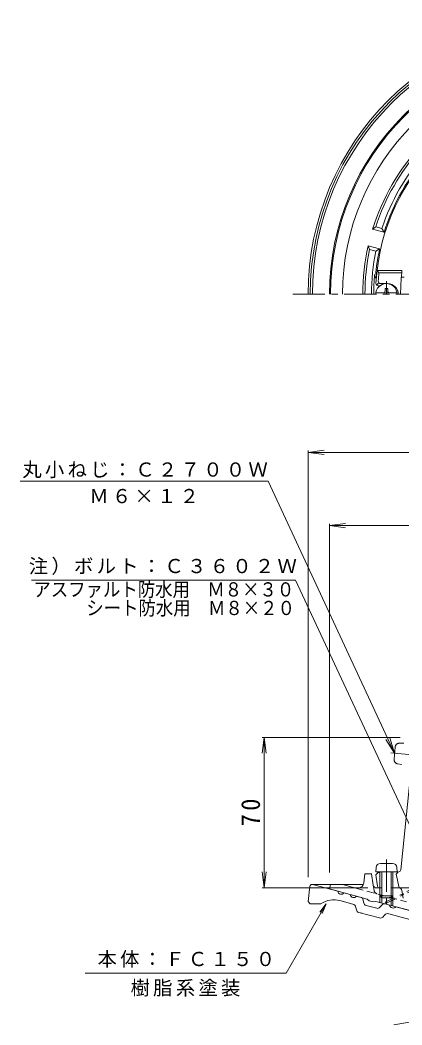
# Model space of a CAD drawing. Units: millimetres, scale not verified. Extents: x -289 to 224, y -346 to 371.
# Drawn here: x -289.2 to -111.3, y -103.2 to 364 of the extents above; entities that cross this region are included whole.
import ezdxf
from ezdxf.enums import TextEntityAlignment as Align

# ---------------------------------------------------------------- set-up
doc = ezdxf.new("R2010")
doc.units = ezdxf.units.MM
doc.header["$LTSCALE"] = 3
for name, pattern in [('CHAIN1', [8, 5, -1, 1, -1]), ('DASHED1', [1.8, 1.2, -0.6]), ('DOUBLE_CHAIN1', [8.8, 5, -1, 0.6, -0.6, 0.6, -1])]:
    doc.linetypes.add(name, pattern=pattern)
for name, color, linetype, lineweight in [('0-0_通り芯', 3, 'Continuous', 9), ('0-1_躯体', 2, 'Continuous', 9), ('0-2_仕上', 6, 'Continuous', 9), ('0-3_建具', 4, 'Continuous', 9), ('0-4_その他', 7, 'Continuous', 9), ('0-5_寸法', 7, 'Continuous', 9), ('0-6_ハッチ', 2, 'Continuous', 9), ('0-A', 4, 'Continuous', 9)]:
    doc.layers.add(name, color=color, linetype=linetype, lineweight=lineweight)
doc.styles.add('ＭＳ ゴシック', font='')
doc.styles.get('ＭＳ ゴシック').set_extended_font_data('MS Gothic')

msp = doc.modelspace()

# ---------------------------------------------------------------- linework, layer by layer
at = {"layer": '0-0_通り芯', "linetype": 'CHAIN1'}
msp.add_line((-162.156, 236.501), (110.065, 236.501), dxfattribs=at)
at = {"layer": '0-0_通り芯'}
for p, q in [((-154.146, -38.752), (-155.037, -45.876)), ((-153.154, -37.876), (-129.162, -37.876)), ((-153.037, -37.876), (-141.181, -41.053)), ((-138.283, -41.83), (-135.385, -42.606)), ((-155.037, -45.876), (-154.037, -46.876)), ((-134.207, -47.063), (-140.178, -45.463)), ((-130.187, -43.999), (-132.488, -43.382)), ((-129.466, -44.764), (-129.103, -46.537)), ((-154.037, -46.876), (-149.037, -46.876)), ((-132.526, -49.761), (-132.765, -48.594)), ((-129.796, -51.35), (-131.445, -50.909)), ((-121.699, -53.52), (-131.445, -50.909)), ((-128.022, -47.685), (-123.051, -49.017)), ((-120.341, -47.21), (-121.541, -48.563)), ((-117.033, -47.524), (-119.334, -46.907)), ((-103.793, -51.071), (-114.135, -48.3)), ((-120.188, -53.066), (-119.398, -52.175)), ((-107.662, -54.175), (-117.384, -51.57))]:
    msp.add_line(p, q, dxfattribs=at)
for centre, radius, start, end in [((-27.537, 236.501), 127.5, 0, 180), ((-27.537, 236.501), 126.5, 0, 180), ((-27.537, 236.501), 125.5, 0, 180), ((-153.154, -38.876), 1, 90, 172.87567), ((-139.57, -40.838), 1.625, 187.61929, 322.3797), ((-143.025, -56.088), 11, 75.00031, 123.1295), ((-133.775, -42.39), 1.625, 187.62059, 322.37891), ((-130.445, -44.965), 1, 11.56642, 75.00078), ((-127.634, -46.236), 1.5, 191.5649, 254.99991), ((-134.724, -48.995), 2, 11.56621, 75.0005), ((-131.057, -49.46), 1.5, 191.56628, 255.00128), ((-122.663, -47.568), 1.5, 254.99991, 318.43558), ((-119.592, -47.873), 1, 75.00023, 138.43498), ((-115.422, -47.308), 1.625, 187.62059, 322.38074), ((-121.31, -52.071), 1.5, 255.00128, 318.43651), ((-117.902, -53.502), 2, 74.99976, 138.43507)]:
    msp.add_arc(centre, radius, start, end, dxfattribs=at)
at = {"layer": '0-1_躯体'}
for p, q in [((-123.527, 267.916), (-124.95, 266.744)), ((-119.633, 265.32), (-124.95, 266.744)), ((-120.625, 267.138), (-123.527, 267.916)), ((-120.625, 267.138), (-119.633, 265.32)), ((-121.704, 257.592), (-127.02, 259.017)), ((-126.374, 257.291), (-127.02, 259.017)), ((-123.472, 256.513), (-126.374, 257.291)), ((-123.472, 256.513), (-121.704, 257.592)), ((-129.087, -37.162), (-128.536, -33.02)), ((-125.536, -33.02), (-128.536, -33.02)), ((-124.662, -38.266), (-125.536, -33.02)), ((-145.037, -40.02), (-144.537, -38.02)), ((-127.536, -44.709), (-145.037, -40.02)), ((-138.978, -38.02), (-144.537, -38.02)), ((-132.837, -39.665), (-138.978, -38.02)), ((-123.183, -39.52), (-120.667, -39.52)), ((-116.407, -39.52), (-112.811, -39.52)), ((-111.331, -40.778), (-110.745, -44.366)), ((-127.536, -44.709), (-126.537, -45.495)), ((-124.537, -46.03), (-126.537, -45.495)), ((-123.537, -45.781), (-124.537, -46.03)), ((-103.984, -51.02), (-123.537, -45.781)), ((-121.537, -43.214), (-121.537, -46.317)), ((-120.667, -44.084), (-120.667, -46.55)), ((-116.406, -44.084), (-116.406, -47.691)), ((-115.536, -43.214), (-115.536, -47.924))]:
    msp.add_line(p, q, dxfattribs=at)
at = {"layer": '0-1_躯体', "linetype": 'DASHED1'}
for p, q in [((-132.837, -39.665), (-109.121, -46.02)), ((-124.248, -40.753), (-124.662, -38.266))]:
    msp.add_line(p, q, dxfattribs=at)
at = {"layer": '0-1_躯体'}
for centre, radius, start, end in [((-27.537, 236.501), 117.5, 0, 180), ((-27.537, 236.501), 117, 0, 180), ((-27.537, 236.501), 111.441, 0, 180), ((-27.537, 236.501), 102, 137.24745, 162.75252), ((-27.537, 236.501), 101, 138.1216, 161.87843), ((-27.537, 236.501), 98, 138.21725, 161.78276), ((-27.537, 236.501), 96.5, 137.37563, 162.62434), ((-27.537, 236.501), 102, 167.24748, 180), ((-27.537, 236.501), 101, 168.12157, 180), ((-27.537, 236.501), 96.5, 167.37566, 173.92558), ((-27.537, 236.501), 98, 168.21722, 179.99998), ((-27.537, 236.501), 96.917, 174.55904, 180), ((-122.026, 245.501), 2, 174.55836, 232.28242), ((-121.506, 246.501), 2, 173.92577, 215.73421), ((-132.061, -36.767), 3, 254.99991, 352.43501), ((-123.183, -38.02), 1.5, 189.45952, 270), ((-112.811, -41.02), 1.5, 9.27983, 90)]:
    msp.add_arc(centre, radius, start, end, dxfattribs=at)
at = {"layer": '0-1_躯体', "linetype": 'DASHED1'}
msp.add_arc((-122.275, -40.425), 2, 189.45839, 254.99998, dxfattribs=at)
at = {"layer": '0-2_仕上'}
for p, q in [((-122.904, 247.501), (-122.009, 246.501)), ((-122.009, 246.501), (-111.34, 246.501)), ((-110.256, 244.501), (-111.554, 244.501)), ((-122.074, 241.817), (-123.128, 240.811)), ((-122.405, 240.501), (-121.537, 240.501)), ((-121.345, 241.501), (-118.037, 241.501)), ((-105.657, 29.582), (-111.846, -31.154)), ((-123.537, -33.52), (-122.537, -32.476)), ((-122.537, -32.476), (-121.537, -32.432)), ((-115.533, -32.171), (-112.798, -32.052)), ((-114.037, -33.107), (-113.037, -32.062)), ((-122.676, -38.684), (-123.537, -33.52)), ((-114.037, -33.107), (-112.537, -39.52)), ((-102.381, -39.52), (-112.638, -39.52))]:
    msp.add_line(p, q, dxfattribs=at)
msp.add_lwpolyline([(-122.904, 247.501), (-111.318, 247.501), (-111.34, 246.501)], dxfattribs=at)
for centre, radius, start, end in [((-27.537, 236.501), 96, 3.01697, 176.98303), ((-27.537, 236.501), 95, 173.95767, 176.34033), ((-27.537, 236.501), 84.397, 173.19522, 180), ((-122.405, 241.501), 1, 176.983, 270), ((-121.345, 242.501), 1, 176.34024, 270), ((-118.037, 236.501), 5, 0, 90), ((-112.841, -31.053), 1, 272.48912, 354.18127), ((-121.689, -38.52), 1, 189.46068, 270)]:
    msp.add_arc(centre, radius, start, end, dxfattribs=at)
at = {"layer": '0-3_建具', "color": 7}
msp.add_line((-115.15, -103.239), (-101.363, -100.808), dxfattribs=at)
at = {"layer": '0-4_その他'}
for p, q in [((-155.037, 163.002), (-147.601, 163.981)), ((-155.037, 163.902), (-155.037, -34.474)), ((-155.037, 163.002), (99.963, 163.002)), ((-155.037, 163.002), (-147.601, 162.023)), ((-145.037, 128.913), (-137.601, 129.892)), ((-145.037, 129.813), (-145.037, -32.303)), ((-145.037, 128.913), (89.963, 128.913)), ((-145.037, 128.913), (-137.601, 127.934)), ((-175.47, 30.48), (-176.449, 23.044)), ((-176.37, 30.48), (-112.074, 30.48)), ((-175.47, -39.52), (-175.47, 30.48)), ((-175.47, 30.48), (-174.491, 23.044)), ((-175.47, -39.52), (-176.449, -32.084)), ((-175.47, -39.52), (-174.491, -32.084)), ((-176.37, -39.52), (-127.22, -39.52))]:
    msp.add_line(p, q, dxfattribs=at)
at = {"layer": '0-5_寸法'}
for p, q in [((-289.161, 149.524), (-173.676, 149.524)), ((-114.734, 23.123), (-173.676, 149.524)), ((-160.905, 103.552), (-283.818, 103.552)), ((-99.536, -28.053), (-160.905, 103.552)), ((-114.734, 23.123), (-118.764, 29.448)), ((-114.734, 23.123), (-116.989, 30.275)), ((-146.537, -46.876), (-165.203, -79.207)), ((-146.537, -46.876), (-149.58, -50.843)), ((-146.537, -46.876), (-148.45, -51.496)), ((-165.203, -79.207), (-258.919, -79.207))]:
    msp.add_line(p, q, dxfattribs=at)
at = {"layer": '0-6_ハッチ', "linetype": 'DOUBLE_CHAIN1'}
msp.add_line((-91.278, -32.49), (-119.052, -46.223), dxfattribs=at)
msp.add_lwpolyline([(-91.013, -33.028), (-118.787, -46.761), (-119.052, -46.223)], dxfattribs=at)
at = {"layer": '0-A'}
for p, q in [((-119.137, 239.251), (-117.937, 239.251)), ((-119.137, 238.101), (-119.137, 239.251)), ((-117.937, 238.101), (-117.937, 239.251)), ((-113.573, 237.101), (-123.5, 237.101)), ((-123.355, -30.01), (-123.537, -32.084)), ((-123.537, -32.084), (-113.537, -32.084)), ((-121.537, -32.084), (-121.537, -43.214)), ((-121.363, -28.184), (-115.71, -28.184)), ((-120.667, -32.084), (-120.667, -44.084)), ((-116.407, -32.084), (-116.407, -44.084)), ((-115.537, -32.084), (-115.537, -43.214)), ((-113.718, -30.01), (-113.537, -32.084)), ((-120.667, -44.084), (-121.537, -43.214)), ((-121.537, -43.214), (-115.537, -43.214)), ((-120.667, -44.084), (-116.407, -44.084)), ((-116.407, -44.084), (-115.537, -43.214))]:
    msp.add_line(p, q, dxfattribs=at)
at = {"layer": '0-A', "linetype": 'CHAIN1'}
for p, q in [((-118.537, 236.501), (-118.537, 242.615)), ((-118.537, -26.399), (-118.537, -47.12))]:
    msp.add_line(p, q, dxfattribs=at)
at = {"layer": '0-A', "linetype": 'DOUBLE_CHAIN1'}
for p, q in [((-114.989, 20.308), (-114.478, 25.937)), ((-112.48, 27.756), (-110.398, 27.749)), ((-116.552, 23.288), (-95.915, 21.414)), ((-113.351, 18.159), (-111.302, 17.79))]:
    msp.add_line(p, q, dxfattribs=at)
at = {"layer": '0-A'}
for centre, radius, start, end in [((-118.537, 236.501), 5, 0, 180), ((-120.137, 238.101), 1, 270, 0), ((-116.937, 238.101), 1, 180, 270), ((-121.363, -30.184), 2, 90, 174.99998), ((-115.71, -30.184), 2, 5.00002, 90)]:
    msp.add_arc(centre, radius, start, end, dxfattribs=at)
at = {"layer": '0-A', "linetype": 'DOUBLE_CHAIN1'}
for centre, start, end in [((-112.486, 25.756), 89.811, 174.81099), ((-112.998, 20.127), 174.81099, 259.81097)]:
    msp.add_arc(centre, 2, start, end, dxfattribs=at)

# ---------------------------------------------------------------- texts
at = {"layer": '0-4_その他', "color": 2, "insert": (-177.27, -10.895), "char_height": 8.798, "attachment_point": 7, "rotation": 90, "style": 'ＭＳ ゴシック'}
msp.add_mtext('\\T1.27;\\W0.95;70', dxfattribs=at)
at = {"layer": '0-5_寸法', "color": 6, "style": 'ＭＳ ゴシック', "width": 0.9}
for s, p in [('アスファルト防水用\u3000Ｍ８×３０', (-282.94, 93.992)), ('シート防水用\u3000Ｍ８×２０', (-258.314, 85.356))]:
    msp.add_text(s, height=6.598, dxfattribs=at).set_placement(p, align=Align.BOTTOM_LEFT)
at = {"layer": '0-5_寸法', "char_height": 6.598, "attachment_point": 7, "style": 'ＭＳ ゴシック'}
for s, insert in [('\\T1.17;丸小ねじ：Ｃ２７００Ｗ', (-288.105, 150.967)), ('\\T1.17;Ｍ６×１２', (-256.918, 139.269)), ('\\T1.17;注）ボルト：Ｃ３６０２Ｗ', (-285.088, 105.966)), ('\\T1.17;本体：ＦＣ１５０', (-253.092, -76.607)), ('\\T1.17;樹脂系塗装', (-237.697, -90.074))]:
    msp.add_mtext(s, dxfattribs=dict(at, insert=insert))

doc.saveas('drawing.dxf')
